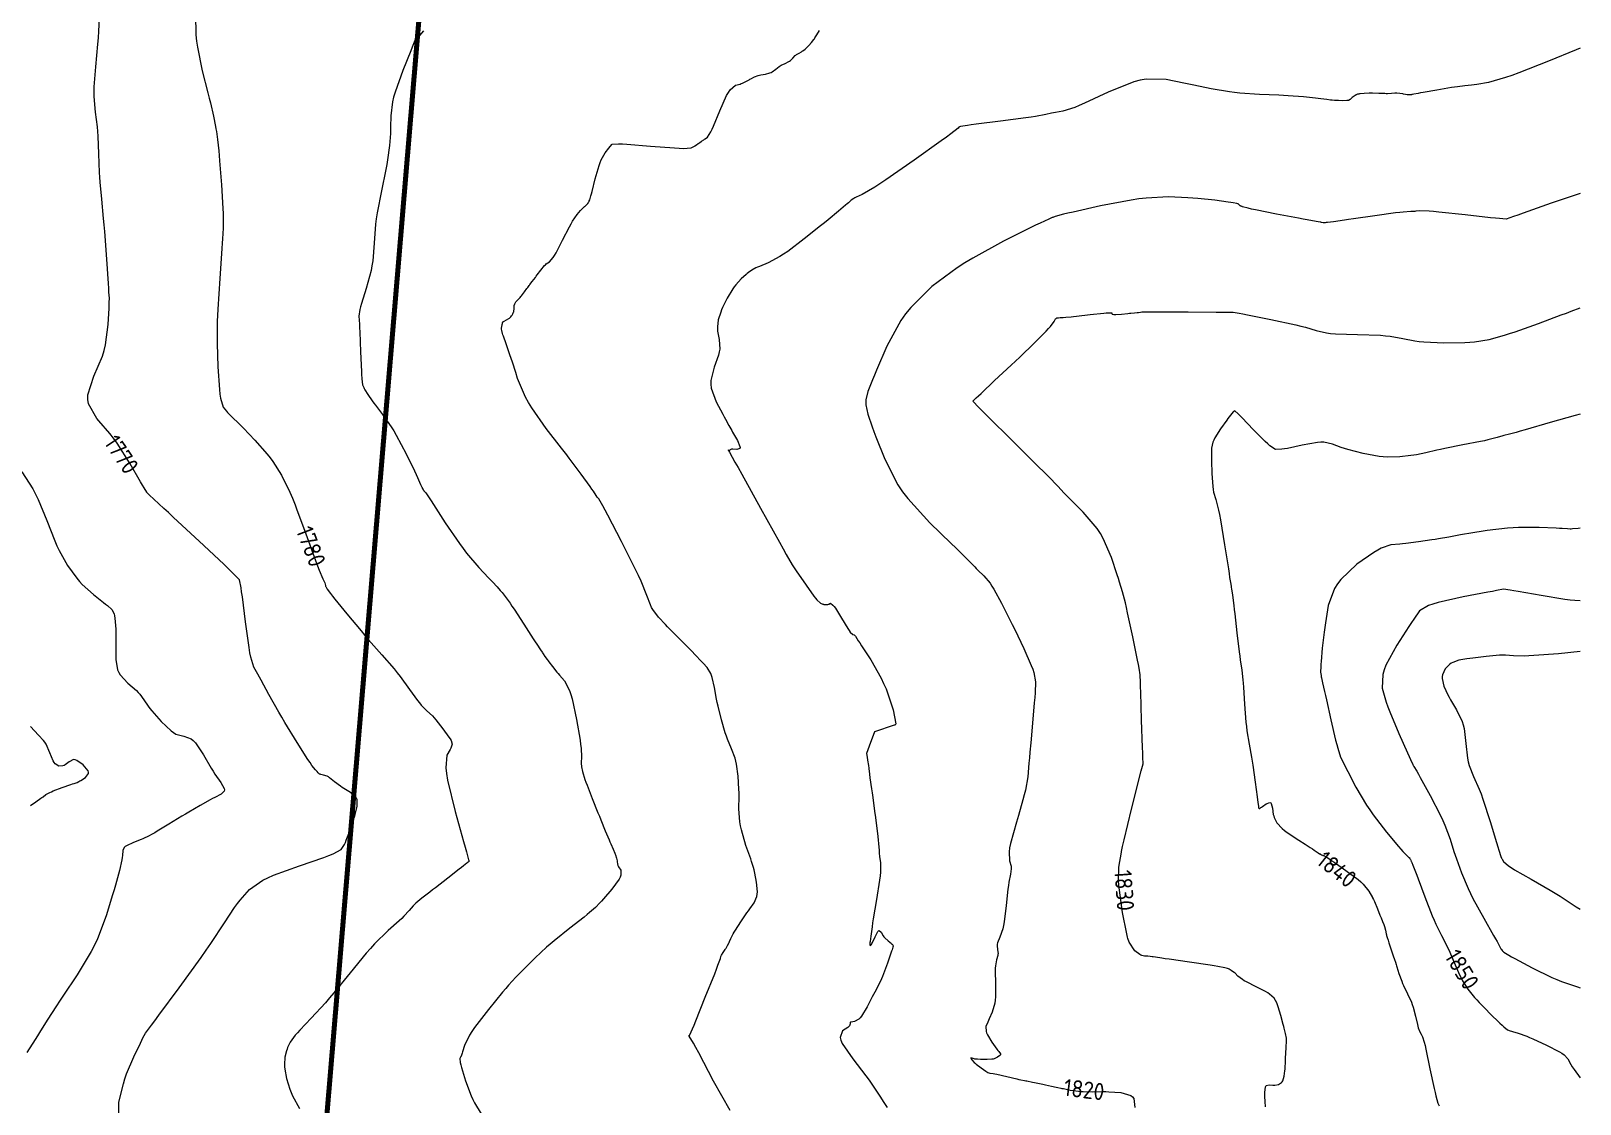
# Model space of a CAD drawing. Header units: millimetres. Extents: x 837477 to 838477, y 1189014 to 1191014.
# Drawn here: x 838134.3 to 838476.5, y 1190084.9 to 1190321.9 of the extents above; entities that cross this region are included whole.
import ezdxf

# ---------------------------------------------------------------- set-up
doc = ezdxf.new("R2010")
doc.units = ezdxf.units.MM
doc.header["$LTSCALE"] = 0.3
doc.layers.add('CORREDORVIA', color=94, linetype='Continuous', lineweight=80)
doc.layers.add('COTAS 10', color=252, linetype='Continuous', lineweight=9)
doc.styles.get("Standard").update_dxf_attribs({"font": 'isocp2.shx', "bigfont": '@extfont2.shx'})

msp = doc.modelspace()

# ---------------------------------------------------------------- linework, layer by layer
at = {"layer": 'CORREDORVIA'}
msp.add_lwpolyline([(838157.033, 1190996.193), (838237.174, 1190821.339), (838237.001, 1190602.875), (838240.031, 1190437.198), (838223.537, 1190366.272), (838184.199, 1189898.277), (837734.304, 1190149.151), (837849.078, 1189569.699), (837751.159, 1189231.384), (837593.191, 1189234.399), (837695.481, 1189679.225), (837660.573, 1189835.358), (837597.737, 1190012.464), (837490.666, 1190492.599), (837964.301, 1190234.408), (838010.155, 1190346.41), (837974.613, 1190516.877), (837969.419, 1190653.334), (837963.574, 1190795.982), (837910.676, 1191000.965)], close=True, dxfattribs=at)
at = {"layer": 'COTAS 10'}
for points in [[(838153.614, 1190080.458), (838153.727, 1190085.29), (838154.711, 1190089.344), (838155.051, 1190090.435), (838155.42, 1190091.512), (838156.996, 1190095.29), (838158.474, 1190098.337), (838158.782, 1190098.954), (838159.045, 1190099.472), (838159.626, 1190100.525), (838160.938, 1190102.309), (838161.661, 1190103.288), (838162.541, 1190104.478), (838167.019, 1190110.525), (838171.897, 1190117.238), (838173.029, 1190118.847), (838174.066, 1190120.347), (838177.019, 1190124.861), (838179.292, 1190128.315), (838179.9, 1190129.147), (838180.498, 1190129.924), (838182.58, 1190132.281), (838185.496, 1190134.301), (838186.621, 1190134.865), (838187.883, 1190135.431), (838193.585, 1190137.497), (838199.019, 1190139.316), (838200.112, 1190139.728), (838201.027, 1190140.1), (838202.844, 1190141.112), (838203.541, 1190142.215), (838203.749, 1190142.645), (838203.964, 1190143.129), (838204.796, 1190145.325), (838205.568, 1190147.69), (838205.746, 1190148.28), (838205.908, 1190148.842), (838206.362, 1190150.636), (838206.346, 1190152.086), (838206.212, 1190152.43), (838206.022, 1190152.75), (838204.868, 1190153.698), (838203.409, 1190154.54), (838203.027, 1190154.793), (838202.654, 1190155.054), (838201.388, 1190156.069), (838200.279, 1190156.944), (838200.005, 1190157.117), (838199.746, 1190157.26), (838198.932, 1190157.525), (838198.313, 1190157.647), (838198.177, 1190157.699), (838198.057, 1190157.759), (838197.754, 1190158.041), (838197.537, 1190158.338), (838197.472, 1190158.408), (838197.405, 1190158.472), (838197.145, 1190158.658), (838196.359, 1190159.677), (838195.961, 1190160.267), (838195.484, 1190160.99), (838193.11, 1190164.712), (838190.397, 1190169.127), (838189.707, 1190170.287), (838189.043, 1190171.42), (838186.868, 1190175.287), (838185.135, 1190178.464), (838184.751, 1190179.162), (838184.408, 1190179.781), (838183.516, 1190181.361), (838182.859, 1190183.543), (838182.664, 1190184.541), (838182.464, 1190185.711), (838181.695, 1190191.361), (838180.997, 1190196.897), (838180.842, 1190197.994), (838180.702, 1190198.904), (838180.334, 1190200.616), (838178.809, 1190202.224), (838177.941, 1190203.068), (838176.878, 1190204.083), (838171.429, 1190209.188), (838165.811, 1190214.403), (838164.643, 1190215.488), (838163.643, 1190216.417), (838161.429, 1190218.477), (838160.518, 1190219.332), (838160.339, 1190219.501), (838160.192, 1190219.642), (838159.926, 1190219.906), (838159.881, 1190219.984), (838159.32, 1190220.927), (838158.959, 1190221.545), (838158.513, 1190222.309), (838156.203, 1190226.276), (838153.339, 1190230.8), (838152.544, 1190231.914), (838151.748, 1190232.968), (838149.31, 1190235.771), (838148.869, 1190236.276), (838147.005, 1190239.485), (838146.85, 1190240.477), (838146.851, 1190241.513), (838148.161, 1190245.631), (838150.072, 1190250.06), (838150.454, 1190251.293), (838150.771, 1190252.529), (838151.383, 1190257.018), (838151.537, 1190260.655), (838151.566, 1190261.354), (838151.588, 1190261.918), (838151.618, 1190262.845), (838151.523, 1190264.198), (838151.467, 1190265.032), (838151.397, 1190266.066), (838151.037, 1190271.457), (838150.596, 1190277.557), (838150.475, 1190279.038), (838150.355, 1190280.428), (838149.928, 1190284.694), (838149.577, 1190288.464), (838149.506, 1190289.541), (838149.446, 1190290.632), (838149.321, 1190294.694), (838149.175, 1190298.642), (838149.102, 1190299.662), (838149.015, 1190300.65), (838148.582, 1190303.955), (838148.265, 1190307.373), (838148.252, 1190308.432), (838148.271, 1190309.541), (838148.608, 1190313.955), (838149.092, 1190318.908), (838149.204, 1190320.357), (838149.307, 1190321.839), (838149.597, 1190327.472)], [(838170.678, 1190325.509), (838170.741, 1190320.969), (838170.875, 1190319.632), (838171.06, 1190318.26), (838172.15, 1190313.018), (838173.39, 1190308.158), (838173.67, 1190307.027), (838173.922, 1190305.99), (838174.604, 1190303.018), (838175.049, 1190300.795), (838175.152, 1190300.229), (838175.247, 1190299.684), (838175.518, 1190297.896), (838175.778, 1190295.36), (838175.866, 1190294.344), (838175.961, 1190293.192), (838176.361, 1190287.896), (838176.695, 1190282.663), (838176.747, 1190281.55), (838176.783, 1190280.584), (838176.771, 1190278.306), (838176.59, 1190275.965), (838176.52, 1190274.959), (838176.442, 1190273.797), (838176.087, 1190268.306), (838175.739, 1190262.717), (838175.665, 1190261.494), (838175.601, 1190260.411), (838175.451, 1190257.67), (838175.422, 1190255.026), (838175.434, 1190254.004), (838175.456, 1190252.857), (838175.609, 1190247.67), (838175.911, 1190242.656), (838176.027, 1190241.618), (838176.157, 1190240.733), (838176.743, 1190238.804), (838177.472, 1190237.882), (838177.691, 1190237.631), (838177.918, 1190237.383), (838178.804, 1190236.504), (838180.136, 1190235.207), (838180.645, 1190234.695), (838181.214, 1190234.117), (838183.776, 1190231.476), (838186.477, 1190228.426), (838187.134, 1190227.589), (838187.751, 1190226.756), (838189.654, 1190223.776), (838191.482, 1190219.992), (838192.053, 1190218.652), (838192.651, 1190217.185), (838192.972, 1190216.336), (838195.046, 1190210.832), (838197.188, 1190204.93), (838197.627, 1190203.747), (838197.999, 1190202.761), (838198.788, 1190200.832), (838199.078, 1190200.256), (838199.136, 1190200.123), (838199.184, 1190200.002), (838199.279, 1190199.66), (838199.357, 1190199.356), (838199.394, 1190199.259), (838199.439, 1190199.156), (838199.66, 1190198.736), (838199.767, 1190198.593), (838200.499, 1190197.602), (838200.934, 1190197.049), (838201.456, 1190196.391), (838204.075, 1190193.151), (838207.207, 1190189.376), (838208.053, 1190188.381), (838208.891, 1190187.408), (838211.84, 1190184.075), (838214.535, 1190180.961), (838215.212, 1190180.126), (838215.859, 1190179.303), (838217.948, 1190176.43), (838219.685, 1190174.01), (838220.111, 1190173.472), (838220.513, 1190172.992), (838221.764, 1190171.736), (838222.972, 1190170.593), (838223.347, 1190170.183), (838223.74, 1190169.733), (838225.303, 1190167.771), (838226.641, 1190165.893), (838226.891, 1190165.496), (838227.09, 1190165.152), (838227.371, 1190164.352), (838227.156, 1190163.699), (838227.041, 1190163.447), (838226.901, 1190163.165), (838226.195, 1190161.887), (838225.949, 1190159.09), (838226.098, 1190157.849), (838226.342, 1190156.406), (838228.011, 1190149.51), (838229.857, 1190142.871), (838230.213, 1190141.589), (838230.502, 1190140.55), (838230.985, 1190138.806), (838231.028, 1190138.667), (838231.04, 1190138.639), (838231.052, 1190138.616), (838231.092, 1190138.569), (838231.1, 1190138.536), (838231.092, 1190138.52), (838231.079, 1190138.503), (838230.994, 1190138.417), (838230.861, 1190138.299), (838230.817, 1190138.262), (838230.771, 1190138.222), (838230.58, 1190138.06), (838229.815, 1190137.451), (838229.407, 1190137.129), (838228.913, 1190136.742), (838226.423, 1190134.789), (838223.686, 1190132.657), (838223.036, 1190132.156), (838222.435, 1190131.693), (838220.654, 1190130.345), (838219.325, 1190129.265), (838219.008, 1190128.971), (838218.712, 1190128.68), (838217.828, 1190127.647), (838216.671, 1190126.342), (838216.203, 1190125.879), (838215.672, 1190125.372), (838213.224, 1190123.174), (838210.188, 1190120.235), (838209.286, 1190119.261), (838208.358, 1190118.218), (838204.784, 1190113.87), (838201.189, 1190109.416), (838200.247, 1190108.305), (838199.328, 1190107.248), (838196.203, 1190103.87), (838193.684, 1190101.209), (838193.148, 1190100.604), (838192.681, 1190100.055), (838191.578, 1190098.545), (838191.003, 1190097.341), (838190.87, 1190096.985), (838190.748, 1190096.62), (838190.403, 1190095.218), (838190.285, 1190093.608), (838190.307, 1190093.111), (838190.352, 1190092.593), (838190.713, 1190090.535), (838191.472, 1190088.172), (838191.768, 1190087.461), (838192.102, 1190086.725), (838193.621, 1190083.862)], [(838220.998, 1190321.883), (838220.163, 1190320.877), (838220, 1190320.585), (838219.942, 1190320.52), (838219.878, 1190320.464), (838219.603, 1190320.32), (838219.354, 1190320.227), (838219.307, 1190320.203), (838219.269, 1190320.179), (838219.212, 1190320.098), (838218.793, 1190318.986), (838218.527, 1190318.311), (838218.196, 1190317.478), (838216.461, 1190313.147), (838214.734, 1190308.349), (838214.408, 1190307.221), (838214.148, 1190306.18), (838213.761, 1190303.147), (838213.745, 1190300.641), (838213.721, 1190299.933), (838213.687, 1190299.218), (838213.492, 1190296.584), (838213.065, 1190293.423), (838212.885, 1190292.376), (838212.679, 1190291.255), (838211.713, 1190286.584), (838210.778, 1190281.672), (838210.592, 1190280.399), (838210.437, 1190279.163), (838210.14, 1190275.011), (838209.81, 1190271.1), (838209.634, 1190270.016), (838209.423, 1190268.932), (838208.354, 1190265.011), (838207.315, 1190261.681), (838207.122, 1190260.969), (838206.969, 1190260.347), (838206.76, 1190258.863), (838206.848, 1190257.113), (838206.883, 1190256.325), (838206.922, 1190255.404), (838207.103, 1190250.983), (838207.299, 1190246.651), (838207.348, 1190245.787), (838207.376, 1190245.345), (838207.394, 1190245.069), (838207.543, 1190243.685), (838207.802, 1190243.096), (838207.917, 1190242.878), (838208.052, 1190242.636), (838208.696, 1190241.565), (838209.669, 1190240.143), (838210.01, 1190239.679), (838210.383, 1190239.186), (838211.991, 1190237.152), (838213.884, 1190234.466), (838214.437, 1190233.562), (838215.003, 1190232.588), (838217.152, 1190228.489), (838219.005, 1190224.683), (838219.385, 1190223.893), (838219.707, 1190223.218), (838220.387, 1190221.733), (838220.642, 1190221.123), (838220.696, 1190220.999), (838220.742, 1190220.895), (838220.848, 1190220.681), (838220.908, 1190220.594), (838220.926, 1190220.57), (838220.943, 1190220.546), (838221.011, 1190220.459), (838221.078, 1190220.371), (838221.112, 1190220.323), (838221.17, 1190220.237), (838221.222, 1190220.161), (838221.236, 1190220.144), (838221.249, 1190220.128), (838221.293, 1190220.084), (838221.352, 1190220.024), (838221.376, 1190219.999), (838221.402, 1190219.97), (838221.521, 1190219.834), (838222.266, 1190218.721), (838222.688, 1190218.076), (838223.202, 1190217.286), (838225.837, 1190213.214), (838228.939, 1190208.652), (838229.749, 1190207.552), (838230.537, 1190206.524), (838233.203, 1190203.399), (838235.367, 1190201.117), (838235.838, 1190200.619), (838236.253, 1190200.179), (838237.29, 1190199.076), (838237.975, 1190198.313), (838238.168, 1190198.088), (838238.362, 1190197.857), (838239.076, 1190196.973), (838240.144, 1190195.472), (838240.561, 1190194.852), (838241.031, 1190194.144), (838243.167, 1190190.848), (838245.237, 1190187.625), (838245.665, 1190186.963), (838246.03, 1190186.401), (838246.825, 1190185.204), (838247.215, 1190184.646), (838247.325, 1190184.487), (838247.436, 1190184.327), (838247.846, 1190183.732), (838248.358, 1190183.017), (838248.533, 1190182.781), (838248.722, 1190182.529), (838249.529, 1190181.479), (838250.479, 1190180.288), (838250.759, 1190179.947), (838251.047, 1190179.601), (838252.149, 1190178.311), (838253.263, 1190176.198), (838253.559, 1190175.333), (838253.849, 1190174.347), (838254.851, 1190169.778), (838255.597, 1190165.243), (838255.725, 1190164.279), (838255.821, 1190163.441), (838255.885, 1190161.468), (838255.828, 1190160.281), (838255.848, 1190159.94), (838255.883, 1190159.593), (838255.934, 1190159.328), (838256.135, 1190158.292), (838256.679, 1190156.564), (838256.898, 1190155.948), (838257.147, 1190155.272), (838258.292, 1190152.333), (838259.547, 1190149.217), (838259.866, 1190148.429), (838260.172, 1190147.673), (838261.173, 1190145.215), (838261.997, 1190143.228), (838262.192, 1190142.77), (838262.372, 1190142.352), (838262.902, 1190141.173), (838263.281, 1190140.31), (838263.366, 1190140.09), (838263.443, 1190139.879), (838263.648, 1190139.188), (838263.769, 1190138.613), (838263.793, 1190138.475), (838263.812, 1190138.347), (838263.848, 1190137.959), (838263.968, 1190137.543), (838264.041, 1190137.396), (838264.13, 1190137.235), (838264.595, 1190136.54), (838264.641, 1190135.417), (838264.466, 1190134.986), (838264.21, 1190134.503), (838262.61, 1190132.325), (838260.761, 1190130.172), (838260.348, 1190129.705), (838259.979, 1190129.293), (838259.005, 1190128.269), (838257.711, 1190127.169), (838257.14, 1190126.709), (838256.476, 1190126.181), (838253.312, 1190123.713), (838249.85, 1190120.938), (838248.999, 1190120.216), (838248.195, 1190119.515), (838245.679, 1190117.153), (838243.682, 1190115.144), (838243.205, 1190114.666), (838242.761, 1190114.222), (838241.428, 1190112.902), (838239.815, 1190111.136), (838239.193, 1190110.412), (838238.496, 1190109.585), (838235.344, 1190105.749), (838232.312, 1190101.789), (838231.69, 1190100.885), (838231.162, 1190100.064), (838230.039, 1190097.79), (838229.619, 1190096.379), (838229.534, 1190096.101), (838229.462, 1190095.872), (838229.315, 1190095.454), (838229.236, 1190095.319), (838229.207, 1190095.269), (838229.176, 1190095.214), (838229.036, 1190094.97), (838229.138, 1190094.04), (838229.257, 1190093.553), (838229.417, 1190092.966), (838230.326, 1190090.014), (838231.561, 1190086.701), (838231.926, 1190085.887), (838232.301, 1190085.117), (838233.741, 1190082.707)], [(838288.775, 1190083.431), (838285.084, 1190089.91), (838281.84, 1190096.155), (838281.202, 1190097.348), (838280.678, 1190098.308), (838279.725, 1190099.841), (838279.574, 1190099.864), (838279.555, 1190099.873), (838279.546, 1190099.884), (838279.595, 1190099.93), (838279.707, 1190099.996), (838279.737, 1190100.018), (838279.766, 1190100.042), (838279.87, 1190100.142), (838280.453, 1190101.482), (838280.785, 1190102.288), (838281.191, 1190103.283), (838283.271, 1190108.445), (838285.34, 1190113.654), (838285.738, 1190114.678), (838286.062, 1190115.52), (838286.599, 1190117.051), (838286.723, 1190117.463), (838286.785, 1190117.6), (838286.859, 1190117.746), (838287.229, 1190118.36), (838287.648, 1190119.002), (838287.753, 1190119.168), (838287.853, 1190119.328), (838288.178, 1190119.862), (838288.471, 1190120.41), (838288.552, 1190120.579), (838288.633, 1190120.756), (838288.924, 1190121.456), (838289.439, 1190122.478), (838289.662, 1190122.858), (838289.919, 1190123.279), (838291.137, 1190125.149), (838292.465, 1190127.095), (838292.792, 1190127.564), (838293.101, 1190128.003), (838294.07, 1190129.338), (838294.665, 1190130.728), (838294.738, 1190131.201), (838294.772, 1190131.713), (838294.561, 1190133.883), (838294.179, 1190135.857), (838294.104, 1190136.245), (838294.042, 1190136.564), (838293.93, 1190137.147), (838293.658, 1190137.966), (838293.496, 1190138.435), (838293.295, 1190139.008), (838292.256, 1190141.954), (838291.236, 1190145.411), (838291.048, 1190146.307), (838290.901, 1190147.176), (838290.71, 1190150.094), (838290.73, 1190152.863), (838290.715, 1190153.639), (838290.692, 1190154.418), (838290.537, 1190157.266), (838290.185, 1190159.946), (838290.039, 1190160.62), (838289.871, 1190161.265), (838289.086, 1190163.346), (838288.179, 1190165.477), (838287.933, 1190166.153), (838287.69, 1190166.867), (838286.832, 1190169.755), (838286.083, 1190172.753), (838285.908, 1190173.536), (838285.748, 1190174.297), (838285.287, 1190176.877), (838284.816, 1190179.039), (838284.65, 1190179.537), (838284.467, 1190179.991), (838283.678, 1190181.269), (838282.765, 1190182.276), (838282.506, 1190182.559), (838282.243, 1190182.844), (838281.269, 1190183.89), (838280.066, 1190185.138), (838279.659, 1190185.551), (838279.219, 1190185.993), (838277.366, 1190187.833), (838275.434, 1190189.767), (838274.946, 1190190.268), (838274.477, 1190190.754), (838272.954, 1190192.387), (838271.706, 1190194.056), (838271.412, 1190194.565), (838271.14, 1190195.094), (838270.342, 1190197.174), (838269.088, 1190200.355), (838268.528, 1190201.579), (838267.876, 1190202.95), (838264.754, 1190209.14), (838261.717, 1190214.931), (838261.118, 1190216.051), (838260.625, 1190216.962), (838259.719, 1190218.503), (838259.504, 1190218.723), (838259.445, 1190218.8), (838259.388, 1190218.885), (838259.186, 1190219.248), (838258.554, 1190220.221), (838258.226, 1190220.69), (838257.832, 1190221.245), (838255.853, 1190223.972), (838253.197, 1190227.525), (838252.424, 1190228.537), (838252.375, 1190228.601), (838251.516, 1190229.718), (838248.103, 1190234.087), (838244.914, 1190238.592), (838244.196, 1190239.795), (838243.55, 1190240.978), (838241.815, 1190245.093), (838241.392, 1190246.409), (838240.656, 1190248.694), (838240.373, 1190249.555), (838240.106, 1190250.356), (838239.282, 1190252.758), (838238.694, 1190254.436), (838238.577, 1190254.782), (838238.481, 1190255.077), (838238.296, 1190255.711), (838238.269, 1190256.032), (838238.271, 1190256.129), (838238.277, 1190256.229), (838238.333, 1190256.618), (838238.407, 1190256.991), (838238.425, 1190257.081), (838238.44, 1190257.164), (838238.485, 1190257.417), (838238.639, 1190257.65), (838238.724, 1190257.722), (838238.827, 1190257.796), (838239.35, 1190258.09), (838239.891, 1190258.379), (838240.006, 1190258.451), (838240.105, 1190258.518), (838240.335, 1190258.732), (838240.481, 1190258.944), (838240.526, 1190259.011), (838240.574, 1190259.082), (838240.767, 1190259.368), (838240.932, 1190259.729), (838240.962, 1190259.847), (838240.986, 1190259.974), (838241.017, 1190260.498), (838241.031, 1190261.019), (838241.045, 1190261.143), (838241.062, 1190261.26), (838241.159, 1190261.61), (838241.344, 1190261.927), (838241.417, 1190262.023), (838241.5, 1190262.123), (838241.875, 1190262.513), (838242.362, 1190263.026), (838242.514, 1190263.203), (838242.674, 1190263.396), (838243.315, 1190264.22), (838243.874, 1190264.968), (838243.982, 1190265.113), (838244.07, 1190265.231), (838244.218, 1190265.433), (838244.356, 1190265.619), (838244.438, 1190265.726), (838244.538, 1190265.858), (838245.054, 1190266.537), (838245.731, 1190267.433), (838245.931, 1190267.702), (838246.137, 1190267.979), (838246.931, 1190269.055), (838247.726, 1190270.026), (838247.934, 1190270.237), (838248.136, 1190270.422), (838248.82, 1190270.885), (838249.663, 1190271.794), (838249.965, 1190272.262), (838250.297, 1190272.824), (838251.744, 1190275.633), (838253.239, 1190278.59), (838253.6, 1190279.245), (838253.939, 1190279.829), (838254.975, 1190281.347), (838255.734, 1190282.229), (838255.899, 1190282.413), (838256.043, 1190282.569), (838256.4, 1190282.914), (838256.603, 1190283.072), (838256.65, 1190283.111), (838256.694, 1190283.148), (838256.819, 1190283.261), (838256.931, 1190283.373), (838256.967, 1190283.408), (838257.004, 1190283.445), (838257.155, 1190283.595), (838257.306, 1190283.76), (838257.343, 1190283.806), (838257.378, 1190283.854), (838257.489, 1190284.028), (838257.589, 1190284.219), (838257.617, 1190284.276), (838257.645, 1190284.335), (838257.749, 1190284.564), (838257.997, 1190285.419), (838258.115, 1190285.872), (838258.255, 1190286.42), (838258.942, 1190289.181), (838259.787, 1190292.119), (838260.027, 1190292.779), (838260.269, 1190293.372), (838261.165, 1190294.959), (838261.949, 1190295.946), (838262.273, 1190296.351), (838262.66, 1190296.827), (838264.122, 1190296.958), (838264.953, 1190296.931), (838265.967, 1190296.876), (838271.17, 1190296.448), (838276.444, 1190296.018), (838277.504, 1190295.963), (838278.391, 1190295.934), (838280.15, 1190296.059), (838280.718, 1190296.349), (838280.853, 1190296.424), (838280.98, 1190296.497), (838281.361, 1190296.745), (838281.722, 1190297), (838281.836, 1190297.079), (838281.956, 1190297.161), (838282.442, 1190297.486), (838282.965, 1190297.842), (838283.108, 1190297.944), (838283.251, 1190298.047), (838283.761, 1190298.432), (838284.484, 1190299.561), (838284.761, 1190300.134), (838285.072, 1190300.819), (838286.47, 1190304.234), (838287.985, 1190307.62), (838288.37, 1190308.287), (838288.739, 1190308.838), (838289.943, 1190309.852), (838290.965, 1190310.132), (838291.219, 1190310.22), (838291.46, 1190310.312), (838292.226, 1190310.683), (838292.933, 1190311.081), (838293.137, 1190311.191), (838293.344, 1190311.3), (838294.122, 1190311.693), (838294.98, 1190312.032), (838295.238, 1190312.107), (838295.504, 1190312.174), (838296.537, 1190312.351), (838297.556, 1190312.586), (838297.813, 1190312.691), (838298.059, 1190312.813), (838298.859, 1190313.395), (838299.617, 1190314.018), (838299.837, 1190314.166), (838300.061, 1190314.302), (838300.905, 1190314.704), (838301.702, 1190315.085), (838301.895, 1190315.209), (838302.078, 1190315.341), (838302.639, 1190315.881), (838303.141, 1190316.409), (838303.287, 1190316.532), (838303.435, 1190316.645), (838303.991, 1190316.972), (838304.548, 1190317.269), (838304.696, 1190317.364), (838304.841, 1190317.464), (838305.344, 1190317.871), (838305.847, 1190318.357), (838305.993, 1190318.507), (838306.141, 1190318.664), (838306.699, 1190319.287), (838307.235, 1190319.955), (838307.37, 1190320.14), (838307.498, 1190320.325), (838307.912, 1190320.996), (838308.507, 1190321.931)], [(838476.514, 1190318.05), (838475.664, 1190317.7), (838469.57, 1190315.184), (838462.971, 1190312.579), (838461.46, 1190312.033), (838460.086, 1190311.562), (838456.269, 1190310.494), (838453.694, 1190310.024), (838453.103, 1190309.93), (838452.566, 1190309.852), (838451.067, 1190309.704), (838449.422, 1190309.54), (838448.792, 1190309.453), (838448.086, 1190309.348), (838444.908, 1190308.816), (838441.895, 1190308.277), (838441.293, 1190308.167), (838440.791, 1190308.074), (838439.82, 1190307.881), (838439.49, 1190307.809), (838439.393, 1190307.792), (838439.293, 1190307.778), (838438.911, 1190307.738), (838438.521, 1190307.732), (838438.416, 1190307.739), (838438.313, 1190307.75), (838437.949, 1190307.82), (838437.539, 1190307.914), (838437.405, 1190307.94), (838437.264, 1190307.967), (838436.68, 1190308.063), (838436.017, 1190308.122), (838435.825, 1190308.125), (838435.63, 1190308.122), (838434.892, 1190308.062), (838433.991, 1190308.006), (838433.691, 1190308.005), (838433.37, 1190308.01), (838432.032, 1190308.082), (838430.641, 1190308.149), (838430.287, 1190308.152), (838429.946, 1190308.148), (838428.828, 1190308.075), (838427.98, 1190307.974), (838427.81, 1190307.952), (838427.668, 1190307.933), (838427.391, 1190307.885), (838427.219, 1190307.804), (838427.143, 1190307.764), (838427.056, 1190307.716), (838426.64, 1190307.478), (838426.204, 1190307.191), (838426.103, 1190307.112), (838426.011, 1190307.033), (838425.751, 1190306.748), (838425.374, 1190306.529), (838425.207, 1190306.492), (838425.014, 1190306.465), (838424.093, 1190306.451), (838423.142, 1190306.493), (838422.929, 1190306.501), (838422.739, 1190306.508), (838422.238, 1190306.517), (838421.768, 1190306.546), (838421.597, 1190306.564), (838421.409, 1190306.587), (838420.585, 1190306.709), (838419.222, 1190306.891), (838418.694, 1190306.952), (838418.102, 1190307.017), (838415.42, 1190307.292), (838412.043, 1190307.564), (838411.013, 1190307.627), (838409.941, 1190307.686), (838405.726, 1190307.856), (838401.362, 1190308.125), (838400.196, 1190308.247), (838399.048, 1190308.389), (838395.057, 1190309.073), (838391.169, 1190309.888), (838390.086, 1190310.113), (838389, 1190310.338), (838385.057, 1190311.15), (838380.686, 1190311.215), (838379.33, 1190310.97), (838377.912, 1190310.61), (838372.264, 1190308.357), (838367.044, 1190305.885), (838365.896, 1190305.388), (838364.876, 1190304.971), (838362.264, 1190304.14), (838360.606, 1190303.84), (838360.188, 1190303.758), (838359.788, 1190303.677), (838358.488, 1190303.388), (838356.235, 1190302.993), (838355.233, 1190302.844), (838354.066, 1190302.679), (838348.488, 1190301.942), (838343.092, 1190301.251), (838342.04, 1190301.114), (838341.181, 1190301.001), (838339.673, 1190300.789), (838339.429, 1190300.689), (838339.366, 1190300.646), (838339.305, 1190300.596), (838339.101, 1190300.359), (838337.501, 1190299.111), (838336.56, 1190298.424), (838335.403, 1190297.589), (838329.428, 1190293.339), (838323.176, 1190289.006), (838321.844, 1190288.118), (838320.687, 1190287.366), (838317.95, 1190285.778), (838316.597, 1190285.151), (838316.312, 1190285.005), (838316.065, 1190284.871), (838315.498, 1190284.487), (838314.876, 1190283.928), (838314.595, 1190283.683), (838314.266, 1190283.399), (838312.689, 1190282.049), (838310.384, 1190280.133), (838309.598, 1190279.493), (838308.747, 1190278.805), (838305.141, 1190275.923), (838301.467, 1190273.177), (838300.575, 1190272.575), (838299.736, 1190272.041), (838297.158, 1190270.685), (838295.247, 1190269.876), (838294.829, 1190269.688), (838294.46, 1190269.515), (838293.525, 1190269.018), (838292.79, 1190268.486), (838292.546, 1190268.291), (838292.284, 1190268.076), (838291.191, 1190267.126), (838289.987, 1190265.813), (838289.654, 1190265.369), (838289.322, 1190264.89), (838288.127, 1190262.87), (838287.097, 1190260.769), (838286.869, 1190260.239), (838286.666, 1190259.731), (838286.139, 1190258.085), (838285.942, 1190256.504), (838285.947, 1190256.037), (838285.979, 1190255.557), (838286.308, 1190253.722), (838286.448, 1190251.615), (838286.361, 1190250.964), (838286.218, 1190250.285), (838285.248, 1190247.589), (838284.505, 1190244.661), (838284.507, 1190243.835), (838284.599, 1190243.003), (838285.678, 1190239.944), (838287.123, 1190237.259), (838287.445, 1190236.662), (838287.734, 1190236.129), (838288.496, 1190234.734), (838289.114, 1190233.624), (838289.313, 1190233.271), (838289.523, 1190232.898), (838290.38, 1190231.383), (838290.927, 1190230.088), (838290.941, 1190229.853), (838290.896, 1190229.672), (838290.239, 1190229.463), (838289.381, 1190229.535), (838289.208, 1190229.53), (838289.065, 1190229.515), (838288.782, 1190229.37), (838288.669, 1190229.228), (838288.632, 1190229.215), (838288.592, 1190229.212), (838288.428, 1190229.297), (838288.344, 1190229.324), (838288.354, 1190229.286), (838288.378, 1190229.228), (838288.589, 1190228.853), (838289.829, 1190226.651), (838290.503, 1190225.441), (838291.32, 1190223.97), (838295.467, 1190216.491), (838299.632, 1190208.986), (838300.462, 1190207.5), (838301.151, 1190206.27), (838302.471, 1190203.965), (838303.186, 1190202.888), (838303.494, 1190202.432), (838303.85, 1190201.907), (838305.53, 1190199.444), (838307.231, 1190197.062), (838307.599, 1190196.59), (838307.923, 1190196.197), (838308.721, 1190195.455), (838309.217, 1190195.283), (838309.35, 1190195.25), (838309.482, 1190195.224), (838309.941, 1190195.184), (838310.361, 1190195.227), (838310.468, 1190195.253), (838310.57, 1190195.286), (838310.902, 1190195.457), (838311.467, 1190195.08), (838311.716, 1190194.767), (838312.005, 1190194.365), (838313.381, 1190192.158), (838314.762, 1190189.903), (838315.053, 1190189.47), (838315.305, 1190189.12), (838315.885, 1190188.546), (838316.17, 1190188.468), (838316.235, 1190188.43), (838316.294, 1190188.386), (838316.459, 1190188.168), (838317.051, 1190187.208), (838317.381, 1190186.695), (838317.781, 1190186.076), (838319.825, 1190182.95), (838322.116, 1190178.934), (838322.672, 1190177.754), (838323.195, 1190176.544), (838324.802, 1190171.928), (838325.375, 1190168.814), (838325.247, 1190168.55), (838324.993, 1190168.546), (838320.624, 1190167.097), (838319.451, 1190163.898), (838318.87, 1190162.315), (838319.015, 1190161.513), (838319.132, 1190160.853), (838319.313, 1190159.653), (838319.362, 1190159.072), (838319.394, 1190158.802), (838319.435, 1190158.485), (838319.653, 1190156.945), (838320, 1190154.474), (838320.122, 1190153.57), (838320.256, 1190152.57), (838320.649, 1190149.581), (838320.835, 1190148.168), (838321.361, 1190143.994), (838321.46, 1190143.14), (838321.541, 1190142.416), (838321.665, 1190140.887), (838321.706, 1190140.064), (838321.732, 1190139.785), (838321.766, 1190139.484), (838321.943, 1190138.211), (838321.95, 1190136.099), (838321.877, 1190135.269), (838321.77, 1190134.332), (838321.113, 1190130.061), (838320.382, 1190125.795), (838320.23, 1190124.861), (838320.099, 1190124.034), (838319.806, 1190121.94), (838319.68, 1190120.807), (838319.655, 1190120.585), (838319.633, 1190120.403), (838319.588, 1190120.08), (838319.599, 1190120.01), (838319.613, 1190119.988), (838319.631, 1190119.965), (838319.737, 1190119.872), (838319.982, 1190120.113), (838320.088, 1190120.3), (838320.21, 1190120.539), (838320.792, 1190121.838), (838321.415, 1190122.989), (838321.564, 1190123.134), (838321.702, 1190123.205), (838322.117, 1190122.834), (838322.568, 1190122.013), (838322.729, 1190121.799), (838322.907, 1190121.592), (838323.682, 1190120.895), (838324.383, 1190120.329), (838324.514, 1190120.205), (838324.618, 1190120.094), (838324.767, 1190119.811), (838324.74, 1190119.649), (838324.734, 1190119.614), (838324.728, 1190119.585), (838324.708, 1190119.516), (838324.517, 1190118.956), (838324.402, 1190118.617), (838324.26, 1190118.197), (838323.524, 1190116.015), (838322.657, 1190113.604), (838322.433, 1190113.04), (838322.216, 1190112.52), (838321.488, 1190111.018), (838320.691, 1190109.561), (838320.431, 1190109.07), (838320.153, 1190108.541), (838319.007, 1190106.315), (838317.811, 1190104.316), (838317.503, 1190103.931), (838317.205, 1190103.618), (838316.208, 1190103.097), (838315.496, 1190102.99), (838315.376, 1190102.939), (838315.29, 1190102.877), (838315.258, 1190102.578), (838315.12, 1190102.125), (838314.966, 1190101.967), (838314.762, 1190101.795), (838313.608, 1190101.058), (838313.052, 1190099.599), (838313.225, 1190098.973), (838313.54, 1190098.249), (838315.859, 1190094.832), (838318.766, 1190091.074), (838319.453, 1190090.136), (838320.088, 1190089.242), (838321.953, 1190086.385), (838322.571, 1190085.453), (838323.477, 1190084.081)], [(838476.514, 1190285.943), (838470.172, 1190283.819), (838463.955, 1190281.622), (838462.758, 1190281.199), (838461.787, 1190280.857), (838460.172, 1190280.29), (838458.702, 1190280.411), (838457.823, 1190280.501), (838456.739, 1190280.616), (838451.12, 1190281.239), (838445.355, 1190281.849), (838444.18, 1190281.956), (838443.187, 1190282.036), (838441.12, 1190282.105), (838440.277, 1190282.026), (838440.055, 1190282.013), (838439.839, 1190282.005), (838439.102, 1190282.008), (838437.458, 1190281.876), (838436.671, 1190281.782), (838435.74, 1190281.662), (838431.177, 1190281.024), (838426.434, 1190280.338), (838425.389, 1190280.188), (838424.46, 1190280.057), (838422.075, 1190279.73), (838420.735, 1190279.568), (838420.465, 1190279.541), (838420.238, 1190279.521), (838419.783, 1190279.513), (838419.438, 1190279.579), (838419.281, 1190279.606), (838419.097, 1190279.638), (838418.211, 1190279.783), (838416.226, 1190280.139), (838415.35, 1190280.304), (838414.332, 1190280.497), (838409.475, 1190281.432), (838404.809, 1190282.353), (838403.911, 1190282.538), (838403.184, 1190282.691), (838401.985, 1190282.992), (838401.888, 1190283.076), (838401.856, 1190283.094), (838401.822, 1190283.108), (838401.683, 1190283.139), (838401.523, 1190283.192), (838401.476, 1190283.22), (838401.428, 1190283.255), (838401.245, 1190283.427), (838401.051, 1190283.61), (838400.995, 1190283.651), (838400.939, 1190283.687), (838400.731, 1190283.783), (838399.854, 1190283.931), (838399.375, 1190284.001), (838398.795, 1190284.082), (838395.85, 1190284.479), (838392.085, 1190284.88), (838390.988, 1190284.964), (838389.867, 1190285.036), (838385.62, 1190285.198), (838380.634, 1190284.947), (838379.047, 1190284.758), (838377.37, 1190284.518), (838370.568, 1190283.221), (838364.54, 1190281.871), (838363.352, 1190281.597), (838362.372, 1190281.367), (838360.568, 1190280.898), (838360.081, 1190280.697), (838359.931, 1190280.637), (838359.775, 1190280.574), (838359.158, 1190280.33), (838357.223, 1190279.419), (838356.236, 1190278.936), (838355.054, 1190278.353), (838349.158, 1190275.415), (838342.369, 1190271.697), (838340.626, 1190270.622), (838338.94, 1190269.528), (838333.344, 1190265.415), (838328.64, 1190260.811), (838327.517, 1190259.408), (838326.471, 1190257.95), (838323.344, 1190252.218), (838321.108, 1190246.976), (838320.625, 1190245.827), (838320.2, 1190244.808), (838319.154, 1190242.218), (838318.751, 1190240.401), (838318.731, 1190239.869), (838318.751, 1190239.326), (838319.154, 1190237.26), (838320.133, 1190234.421), (838320.516, 1190233.389), (838320.947, 1190232.252), (838322.909, 1190227.26), (838325.829, 1190221.644), (838326.864, 1190220.114), (838327.998, 1190218.595), (838332.909, 1190213.198), (838337.614, 1190208.662), (838338.617, 1190207.687), (838339.49, 1190206.832), (838341.56, 1190204.758), (838342.797, 1190203.487), (838343.145, 1190203.139), (838343.496, 1190202.794), (838344.782, 1190201.56), (838346.177, 1190199.887), (838346.596, 1190199.264), (838347.03, 1190198.572), (838348.717, 1190195.495), (838350.553, 1190191.815), (838351.081, 1190190.743), (838351.618, 1190189.647), (838353.627, 1190185.495), (838355.284, 1190181.745), (838355.599, 1190180.902), (838355.852, 1190180.143), (838356.243, 1190178.111), (838356.117, 1190175.678), (838356.043, 1190174.667), (838355.952, 1190173.509), (838355.485, 1190168.111), (838355.172, 1190164.669), (838354.981, 1190162.56), (838354.867, 1190161.307), (838354.765, 1190160.176), (838354.49, 1190157.116), (838353.987, 1190154.209), (838353.741, 1190153.175), (838353.449, 1190152.041), (838352.437, 1190148.584), (838352.008, 1190147.116), (838350.71, 1190142.414), (838350.507, 1190141.421), (838350.372, 1190140.56), (838350.452, 1190138.566), (838350.807, 1190137.432), (838350.845, 1190137.114), (838350.858, 1190136.794), (838350.689, 1190135.625), (838350.339, 1190133.854), (838350.237, 1190133.155), (838350.133, 1190132.365), (838349.739, 1190128.758), (838349.276, 1190125.122), (838349.128, 1190124.314), (838348.971, 1190123.591), (838348.334, 1190121.699), (838347.83, 1190120.47), (838347.757, 1190120.165), (838347.714, 1190119.876), (838347.798, 1190118.961), (838347.94, 1190118.128), (838347.933, 1190117.891), (838347.905, 1190117.651), (838347.638, 1190116.76), (838347.352, 1190115.396), (838347.313, 1190114.858), (838347.292, 1190114.25), (838347.361, 1190111.473), (838347.359, 1190108.544), (838347.294, 1190107.84), (838347.2, 1190107.182), (838346.625, 1190105.191), (838345.957, 1190103.67), (838345.804, 1190103.308), (838345.664, 1190102.971), (838345.276, 1190101.968), (838345.297, 1190100.933), (838345.416, 1190100.576), (838345.584, 1190100.188), (838346.598, 1190098.533), (838347.702, 1190097.01), (838347.926, 1190096.705), (838348.115, 1190096.451), (838348.504, 1190095.956), (838348.501, 1190095.74), (838348.443, 1190095.662), (838348.36, 1190095.576), (838347.856, 1190095.198), (838347.094, 1190094.86), (838346.848, 1190094.799), (838346.588, 1190094.753), (838345.523, 1190094.704), (838344.493, 1190094.738), (838344.254, 1190094.744), (838344.035, 1190094.748), (838343.414, 1190094.753), (838342.935, 1190094.793), (838342.807, 1190094.82), (838342.68, 1190094.854), (838342.237, 1190095.034), (838341.961, 1190095.114), (838341.938, 1190095.086), (838341.94, 1190095.035), (838342.142, 1190094.667), (838342.674, 1190094.076), (838342.883, 1190093.885), (838343.119, 1190093.681), (838344.197, 1190092.844), (838345.253, 1190092.115), (838345.476, 1190091.979), (838345.669, 1190091.872), (838346.116, 1190091.721), (838346.845, 1190091.625), (838347.216, 1190091.551), (838347.66, 1190091.457), (838349.875, 1190090.949), (838352.11, 1190090.425), (838352.566, 1190090.321), (838352.953, 1190090.235), (838353.762, 1190090.073), (838354.101, 1190090.026), (838354.191, 1190090.013), (838354.279, 1190089.999), (838354.584, 1190089.949), (838355.26, 1190089.809), (838355.583, 1190089.738), (838355.965, 1190089.653), (838357.835, 1190089.234), (838358.406, 1190089.107), (838359.717, 1190088.813), (838360.106, 1190088.728), (838360.44, 1190088.657), (838361.169, 1190088.512), (838361.8, 1190088.395), (838362.071, 1190088.341), (838362.384, 1190088.278), (838363.862, 1190087.971), (838365.687, 1190087.692), (838366.218, 1190087.645), (838366.76, 1190087.613), (838368.812, 1190087.607), (838371.068, 1190087.631), (838371.739, 1190087.617), (838372.43, 1190087.595), (838375.094, 1190087.441), (838377.265, 1190086.797), (838377.643, 1190086.466), (838377.927, 1190086.068), (838378.153, 1190084.079)], [(838407.046, 1190084.253), (838406.95, 1190085.447), (838406.929, 1190085.796), (838406.91, 1190086.153), (838406.862, 1190087.507), (838406.996, 1190088.606), (838407.092, 1190088.802), (838407.213, 1190088.95), (838407.865, 1190089.095), (838408.677, 1190089.011), (838408.9, 1190089.015), (838409.122, 1190089.032), (838409.917, 1190089.19), (838410.587, 1190089.618), (838410.73, 1190089.803), (838410.855, 1190090.018), (838411.155, 1190091.038), (838411.307, 1190092.245), (838411.339, 1190092.578), (838411.366, 1190092.911), (838411.428, 1190094.108), (838411.477, 1190095.348), (838411.496, 1190095.707), (838411.518, 1190096.074), (838411.619, 1190097.459), (838411.669, 1190098.787), (838411.659, 1190099.118), (838411.639, 1190099.434), (838411.481, 1190100.443), (838411.186, 1190101.606), (838411.08, 1190102.018), (838410.963, 1190102.469), (838410.45, 1190104.426), (838409.86, 1190106.363), (838409.694, 1190106.802), (838409.527, 1190107.198), (838408.912, 1190108.279), (838407.925, 1190109.152), (838407.522, 1190109.419), (838407.064, 1190109.696), (838404.942, 1190110.785), (838402.813, 1190111.852), (838402.35, 1190112.115), (838401.942, 1190112.364), (838400.924, 1190113.148), (838400.3, 1190113.762), (838400.14, 1190113.903), (838399.986, 1190114.033), (838399.478, 1190114.4), (838398.972, 1190114.663), (838398.82, 1190114.727), (838398.663, 1190114.788), (838398.053, 1190114.974), (838396.466, 1190115.259), (838395.692, 1190115.381), (838394.774, 1190115.523), (838390.254, 1190116.189), (838385.771, 1190116.84), (838384.876, 1190116.972), (838384.132, 1190117.082), (838382.696, 1190117.304), (838382.24, 1190117.382), (838382.112, 1190117.401), (838381.985, 1190117.42), (838381.522, 1190117.481), (838381.056, 1190117.518), (838380.927, 1190117.522), (838380.798, 1190117.522), (838380.332, 1190117.5), (838379.71, 1190117.663), (838379.483, 1190117.78), (838379.232, 1190117.928), (838378.129, 1190118.724), (838376.947, 1190120.625), (838376.647, 1190121.47), (838376.579, 1190121.705), (838376.359, 1190122.453), (838375.416, 1190127.155), (838374.765, 1190132.097), (838374.662, 1190133.232), (838374.591, 1190134.266), (838374.611, 1190137.155), (838375.189, 1190140.478), (838375.228, 1190140.657), (838375.469, 1190141.785), (838375.802, 1190143.259), (838377.44, 1190149.983), (838379.581, 1190158.442), (838379.971, 1190159.983), (838379.927, 1190161.478), (838379.898, 1190162.416), (838379.861, 1190163.58), (838379.667, 1190169.679), (838379.475, 1190175.824), (838379.44, 1190177.018), (838379.412, 1190177.993), (838379.377, 1190179.679), (838379.132, 1190181.112), (838378.972, 1190181.926), (838378.773, 1190182.921), (838377.723, 1190188.025), (838376.577, 1190193.382), (838376.317, 1190194.538), (838376.083, 1190195.551), (838375.446, 1190198.025), (838374.787, 1190200.128), (838374.539, 1190200.907), (838374.262, 1190201.771), (838373.025, 1190205.604), (838371.195, 1190209.807), (838370.545, 1190210.905), (838369.832, 1190211.975), (838366.74, 1190215.604), (838363.753, 1190218.573), (838363.106, 1190219.228), (838362.538, 1190219.81), (838361.137, 1190221.309), (838359.066, 1190223.466), (838358.075, 1190224.463), (838356.903, 1190225.634), (838351.164, 1190231.309), (838345.606, 1190236.798), (838344.549, 1190237.852), (838343.7, 1190238.703), (838342.373, 1190240.097), (838343.134, 1190240.839), (838343.601, 1190241.279), (838344.179, 1190241.822), (838347.193, 1190244.631), (838350.818, 1190248.028), (838351.781, 1190248.941), (838352.727, 1190249.843), (838355.994, 1190253.002), (838358.58, 1190255.594), (838359.096, 1190256.138), (838359.524, 1190256.607), (838360.349, 1190257.677), (838360.592, 1190258.152), (838360.654, 1190258.247), (838360.713, 1190258.325), (838360.91, 1190258.474), (838361.136, 1190258.511), (838361.213, 1190258.52), (838361.297, 1190258.527), (838361.656, 1190258.545), (838362.091, 1190258.564), (838362.223, 1190258.572), (838362.36, 1190258.581), (838362.898, 1190258.623), (838364.078, 1190258.745), (838364.619, 1190258.805), (838365.255, 1190258.875), (838368.326, 1190259.224), (838371.289, 1190259.543), (838371.856, 1190259.595), (838372.314, 1190259.631), (838373.051, 1190259.633), (838373.078, 1190259.526), (838373.088, 1190259.495), (838373.1, 1190259.462), (838373.149, 1190259.337), (838373.505, 1190259.258), (838373.709, 1190259.255), (838373.959, 1190259.261), (838375.245, 1190259.347), (838376.648, 1190259.473), (838376.971, 1190259.503), (838377.267, 1190259.531), (838378.1, 1190259.614), (838378.696, 1190259.681), (838378.842, 1190259.699), (838378.98, 1190259.717), (838379.411, 1190259.778), (838379.718, 1190259.824), (838379.778, 1190259.833), (838379.828, 1190259.839), (838379.919, 1190259.846), (838379.938, 1190259.841), (838379.948, 1190259.839), (838379.964, 1190259.838), (838379.988, 1190259.838), (838380.003, 1190259.841), (838380.017, 1190259.843), (838380.02, 1190259.844), (838380.022, 1190259.844), (838380.03, 1190259.845), (838381.55, 1190259.84), (838389.926, 1190259.812), (838396.157, 1190259.791), (838397.346, 1190259.787), (838398.303, 1190259.783), (838399.826, 1190259.775), (838399.845, 1190259.774), (838399.854, 1190259.775), (838399.864, 1190259.776), (838399.918, 1190259.784), (838401.234, 1190259.538), (838402.041, 1190259.38), (838403.039, 1190259.182), (838408.244, 1190258.142), (838413.706, 1190256.977), (838414.866, 1190256.7), (838415.874, 1190256.443), (838418.244, 1190255.679), (838420.48, 1190255.16), (838421.404, 1190255.056), (838422.459, 1190254.97), (838427.371, 1190254.806), (838432.417, 1190254.641), (838433.557, 1190254.555), (838434.585, 1190254.451), (838437.371, 1190253.93), (838440.017, 1190253.403), (838440.957, 1190253.296), (838441.987, 1190253.205), (838446.456, 1190253.015), (838451.065, 1190253.076), (838452.184, 1190253.144), (838453.234, 1190253.233), (838456.456, 1190253.737), (838459.814, 1190254.674), (838460.95, 1190255.036), (838462.175, 1190255.443), (838467.344, 1190257.282), (838472.377, 1190259.146), (838473.516, 1190259.568), (838474.546, 1190259.95), (838476.514, 1190260.681)], [(838476.514, 1190237.237), (838475.446, 1190236.947), (838469.928, 1190235.367), (838464.421, 1190233.765), (838463.325, 1190233.453), (838462.414, 1190233.197), (838460.674, 1190232.745), (838459.972, 1190232.592), (838459.716, 1190232.524), (838459.433, 1190232.445), (838458.19, 1190232.07), (838456.171, 1190231.545), (838455.398, 1190231.372), (838454.534, 1190231.188), (838450.643, 1190230.422), (838446.653, 1190229.648), (838445.726, 1190229.459), (838444.877, 1190229.28), (838442.453, 1190228.723), (838440.406, 1190228.281), (838439.794, 1190228.175), (838439.164, 1190228.076), (838436.725, 1190227.776), (838433.916, 1190227.742), (838433.052, 1190227.81), (838432.15, 1190227.912), (838428.583, 1190228.56), (838425.234, 1190229.403), (838424.469, 1190229.627), (838423.776, 1190229.848), (838421.859, 1190230.614), (838419.942, 1190231.03), (838419.249, 1190231.029), (838418.484, 1190230.979), (838415.136, 1190230.38), (838411.915, 1190229.673), (838411.232, 1190229.554), (838410.639, 1190229.468), (838409.251, 1190229.436), (838408.01, 1190230.219), (838407.51, 1190230.647), (838406.943, 1190231.167), (838404.331, 1190233.809), (838401.845, 1190236.413), (838401.357, 1190236.91), (838400.957, 1190237.309), (838400.235, 1190237.939), (838400.042, 1190237.851), (838399.974, 1190237.797), (838399.9, 1190237.731), (838399.582, 1190237.387), (838398.987, 1190236.611), (838398.738, 1190236.272), (838398.453, 1190235.88), (838397.122, 1190234.015), (838395.853, 1190232.004), (838395.607, 1190231.519), (838395.408, 1190231.066), (838395.07, 1190229.69), (838395.064, 1190228.12), (838395.074, 1190227.544), (838395.089, 1190226.907), (838395.183, 1190224.097), (838395.391, 1190221.266), (838395.478, 1190220.616), (838395.577, 1190220.024), (838396.04, 1190218.367), (838396.673, 1190216.056), (838396.879, 1190215.051), (838397.1, 1190213.888), (838398.008, 1190208.367), (838398.821, 1190203.053), (838398.981, 1190202.019), (838399.112, 1190201.176), (838399.351, 1190199.71), (838399.439, 1190199.195), (838399.476, 1190198.951), (838399.517, 1190198.662), (838399.71, 1190197.253), (838400.005, 1190194.943), (838400.11, 1190194.086), (838400.226, 1190193.136), (838400.732, 1190188.924), (838401.241, 1190184.729), (838401.36, 1190183.791), (838401.469, 1190182.949), (838401.782, 1190180.716), (838402.029, 1190178.583), (838402.096, 1190177.806), (838402.163, 1190176.947), (838402.402, 1190173.17), (838402.699, 1190169.201), (838402.802, 1190168.221), (838402.916, 1190167.294), (838403.403, 1190164.374), (838403.948, 1190161.511), (838404.098, 1190160.62), (838404.247, 1190159.685), (838404.782, 1190155.952), (838405.212, 1190152.687), (838405.296, 1190152.047), (838405.363, 1190151.521), (838405.479, 1190150.579), (838405.501, 1190150.402), (838405.51, 1190150.359), (838405.52, 1190150.319), (838405.567, 1190150.196), (838405.629, 1190150.128), (838405.649, 1190150.122), (838405.67, 1190150.122), (838405.758, 1190150.167), (838406.035, 1190150.372), (838406.176, 1190150.472), (838406.344, 1190150.591), (838407.184, 1190151.176), (838408.017, 1190151.462), (838408.18, 1190151.392), (838408.315, 1190151.257), (838408.558, 1190150.23), (838408.745, 1190148.847), (838408.843, 1190148.488), (838408.961, 1190148.139), (838409.557, 1190146.963), (838410.738, 1190145.701), (838411.225, 1190145.297), (838411.781, 1190144.87), (838414.369, 1190143.133), (838415.801, 1190142.238), (838416.88, 1190141.561), (838417.388, 1190141.238), (838417.815, 1190140.964), (838418.682, 1190140.38), (838418.996, 1190140.149), (838419.075, 1190140.096), (838419.151, 1190140.05), (838419.394, 1190139.923), (838419.605, 1190139.838), (838419.66, 1190139.816), (838419.714, 1190139.796), (838419.897, 1190139.73), (838420.062, 1190139.668), (838420.104, 1190139.65), (838420.145, 1190139.632), (838420.28, 1190139.564), (838420.405, 1190139.495), (838420.473, 1190139.457), (838420.595, 1190139.391), (838421.311, 1190138.906), (838421.719, 1190138.623), (838422.218, 1190138.275), (838424.78, 1190136.481), (838427.481, 1190134.43), (838428.068, 1190133.92), (838428.586, 1190133.434), (838429.875, 1190131.888), (838430.672, 1190130.453), (838430.685, 1190130.429), (838430.879, 1190130.038), (838431.08, 1190129.615), (838431.758, 1190128.02), (838432.324, 1190126.582), (838432.455, 1190126.258), (838432.574, 1190125.966), (838432.911, 1190125.179), (838433.163, 1190124.532), (838433.228, 1190124.329), (838433.292, 1190124.116), (838433.506, 1190123.256), (838433.69, 1190122.452), (838433.734, 1190122.273), (838433.776, 1190122.112), (838433.903, 1190121.691), (838434.11, 1190121.084), (838434.202, 1190120.807), (838434.31, 1190120.483), (838434.826, 1190118.918), (838435.337, 1190117.363), (838435.443, 1190117.045), (838435.532, 1190116.776), (838435.723, 1190116.21), (838435.898, 1190115.679), (838435.976, 1190115.432), (838436.068, 1190115.141), (838436.509, 1190113.728), (838437.12, 1190112.008), (838437.32, 1190111.525), (838437.532, 1190111.037), (838438.406, 1190109.249), (838439.261, 1190107.383), (838439.461, 1190106.846), (838439.646, 1190106.301), (838440.178, 1190104.261), (838440.582, 1190102.457), (838440.686, 1190102.061), (838440.785, 1190101.71), (838441.112, 1190100.814), (838441.393, 1190100.282), (838441.464, 1190100.16), (838441.531, 1190100.049), (838441.746, 1190099.739), (838442.112, 1190098.513), (838442.274, 1190097.824), (838442.462, 1190096.983), (838443.361, 1190092.685), (838444.279, 1190088.303), (838444.48, 1190087.41), (838444.657, 1190086.655), (838445.104, 1190085.085), (838445.376, 1190084.461)], [(838132.28, 1190224.483), (838134.705, 1190220.705), (838135.316, 1190219.565), (838135.901, 1190218.384), (838137.797, 1190213.779), (838139.55, 1190209.281), (838140.046, 1190208.168), (838140.546, 1190207.112), (838142.387, 1190203.779), (838144.401, 1190201), (838145.01, 1190200.294), (838145.642, 1190199.616), (838148.107, 1190197.398), (838150.319, 1190195.656), (838150.791, 1190195.279), (838151.201, 1190194.946), (838152.175, 1190194.122), (838152.654, 1190193.132), (838152.753, 1190192.695), (838152.837, 1190192.187), (838153.018, 1190189.762), (838153.073, 1190186.974), (838153.078, 1190186.237), (838153.079, 1190185.516), (838153.043, 1190183.037), (838153.415, 1190180.785), (838153.673, 1190180.207), (838153.997, 1190179.647), (838155.729, 1190177.79), (838157.589, 1190176.178), (838157.995, 1190175.775), (838158.353, 1190175.39), (838159.25, 1190174.152), (838160.186, 1190172.74), (838160.568, 1190172.246), (838161.004, 1190171.706), (838163.022, 1190169.384), (838165.232, 1190167.292), (838165.79, 1190166.898), (838166.323, 1190166.584), (838168.05, 1190166.12), (838169.671, 1190165.525), (838170.138, 1190165.128), (838170.612, 1190164.631), (838172.39, 1190162), (838174.096, 1190159.059), (838174.525, 1190158.367), (838174.936, 1190157.728), (838176.263, 1190155.861), (838177.002, 1190154.541), (838177.042, 1190154.246), (838177.011, 1190153.982), (838176.304, 1190153.287), (838174.884, 1190152.61), (838174.404, 1190152.358), (838173.886, 1190152.078), (838171.698, 1190150.834), (838169.148, 1190149.325), (838168.401, 1190148.878), (838167.636, 1190148.418), (838164.727, 1190146.651), (838162.185, 1190145.114), (838161.651, 1190144.798), (838161.191, 1190144.53), (838160.146, 1190143.96), (838159.313, 1190143.605), (838158.986, 1190143.472), (838158.619, 1190143.324), (838156.948, 1190142.667), (838155.407, 1190141.93), (838155.121, 1190141.732), (838154.897, 1190141.536), (838154.598, 1190140.852), (838154.54, 1190139.773), (838154.468, 1190139.328), (838154.372, 1190138.82), (838153.823, 1190136.46), (838152.95, 1190133.239), (838152.65, 1190132.189), (838152.324, 1190131.071), (838150.937, 1190126.46), (838149.003, 1190121.378), (838148.332, 1190119.963), (838147.602, 1190118.544), (838144.478, 1190113.391), (838141.337, 1190108.709), (838140.596, 1190107.587), (838139.912, 1190106.54), (838137.907, 1190103.391), (838136.212, 1190100.683), (838135.722, 1190099.914), (838135.224, 1190099.138), (838133.353, 1190096.266)], [(838476.514, 1190212.058), (838476.102, 1190211.968), (838474.862, 1190211.872), (838474.593, 1190211.86), (838474.356, 1190211.855), (838473.768, 1190211.889), (838472.575, 1190211.983), (838471.957, 1190212.016), (838471.213, 1190212.052), (838467.486, 1190212.207), (838462.959, 1190212.208), (838461.711, 1190212.147), (838460.465, 1190212.059), (838455.983, 1190211.523), (838451.972, 1190210.872), (838451.023, 1190210.712), (838450.143, 1190210.561), (838447.549, 1190210.09), (838445.218, 1190209.678), (838444.505, 1190209.564), (838443.762, 1190209.45), (838440.834, 1190209.041), (838438.003, 1190208.686), (838437.321, 1190208.607), (838436.683, 1190208.536), (838434.75, 1190208.349), (838432.596, 1190207.615), (838431.82, 1190207.199), (838430.965, 1190206.691), (838427.23, 1190204.09), (838423.678, 1190200.741), (838422.939, 1190199.762), (838422.306, 1190198.761), (838420.905, 1190194.959), (838420.268, 1190191.112), (838420.118, 1190190.082), (838419.978, 1190189.067), (838419.566, 1190185.529), (838419.304, 1190182.63), (838419.26, 1190182.018), (838419.228, 1190181.488), (838419.213, 1190180.263), (838419.318, 1190179.484), (838419.362, 1190179.236), (838419.413, 1190178.974), (838419.647, 1190177.909), (838420.096, 1190175.946), (838420.282, 1190175.118), (838420.493, 1190174.165), (838421.479, 1190169.695), (838422.511, 1190165.225), (838422.752, 1190164.273), (838422.974, 1190163.443), (838423.614, 1190161.479), (838424.449, 1190159.763), (838424.793, 1190159.09), (838425.186, 1190158.332), (838427.017, 1190154.881), (838429.365, 1190150.909), (838430.085, 1190149.822), (838430.835, 1190148.741), (838433.797, 1190144.881), (838436.413, 1190141.755), (838436.944, 1190141.135), (838437.393, 1190140.623), (838438.316, 1190139.66), (838438.639, 1190139.417), (838438.708, 1190139.358), (838438.769, 1190139.302), (838438.915, 1190139.131), (838439.001, 1190138.977), (838439.023, 1190138.933), (838439.044, 1190138.887), (838439.117, 1190138.716), (838439.233, 1190138.441), (838439.282, 1190138.33), (838439.338, 1190138.203), (838439.602, 1190137.62), (838440.199, 1190136.133), (838440.466, 1190135.437), (838440.776, 1190134.619), (838442.26, 1190130.634), (838443.884, 1190126.437), (838444.282, 1190125.484), (838444.657, 1190124.621), (838445.824, 1190122.26), (838445.923, 1190122.073), (838446.887, 1190120.244), (838447.196, 1190119.599), (838447.511, 1190118.917), (838448.703, 1190116.137), (838449.922, 1190113.391), (838450.255, 1190112.73), (838450.585, 1190112.111), (838451.76, 1190110.231), (838453.211, 1190108.436), (838453.716, 1190107.87), (838454.265, 1190107.273), (838455.717, 1190105.793), (838456.621, 1190104.871), (838458.827, 1190102.741), (838459.283, 1190102.316), (838459.67, 1190101.963), (838460.509, 1190101.286), (838461.116, 1190101.039), (838461.357, 1190100.958), (838461.631, 1190100.871), (838462.883, 1190100.509), (838464.731, 1190099.867), (838465.38, 1190099.602), (838466.088, 1190099.301), (838469.141, 1190097.9), (838471.957, 1190096.432), (838472.515, 1190096.087), (838472.978, 1190095.77), (838473.85, 1190094.847), (838474.496, 1190093.62), (838474.815, 1190093.111), (838475.197, 1190092.527), (838476.514, 1190090.628)], [(838476.514, 1190196.032), (838475.357, 1190196.074), (838474.341, 1190196.186), (838473.188, 1190196.336), (838467.894, 1190197.189), (838462.864, 1190198.065), (838461.879, 1190198.23), (838461.071, 1190198.36), (838459.624, 1190198.547), (838458.078, 1190198.267), (838457.207, 1190198.103), (838456.144, 1190197.901), (838450.707, 1190196.859), (838445.162, 1190195.61), (838444.031, 1190195.278), (838443.075, 1190194.952), (838441.083, 1190193.823), (838439.792, 1190191.992), (838439.277, 1190191.224), (838438.695, 1190190.343), (838436.027, 1190186.215), (838433.634, 1190181.801), (838433.226, 1190180.739), (838432.928, 1190179.747), (838432.769, 1190176.742), (838433.678, 1190173.656), (838434.053, 1190172.613), (838434.482, 1190171.488), (838436.476, 1190166.742), (838438.375, 1190162.469), (838438.743, 1190161.642), (838439.044, 1190160.97), (838439.561, 1190159.827), (838439.646, 1190159.686), (838439.674, 1190159.645), (838439.704, 1190159.603), (838439.827, 1190159.444), (838440.456, 1190158.358), (838440.804, 1190157.73), (838441.228, 1190156.962), (838443.39, 1190153.007), (838445.681, 1190148.565), (838446.187, 1190147.489), (838446.637, 1190146.48), (838447.799, 1190143.39), (838448.672, 1190140.629), (838448.94, 1190139.827), (838449.22, 1190139.009), (838450.327, 1190135.918), (838451.801, 1190132.44), (838452.312, 1190131.377), (838452.868, 1190130.271), (838455.249, 1190125.918), (838457.424, 1190122.129), (838457.85, 1190121.379), (838458.199, 1190120.759), (838458.826, 1190119.599), (838458.952, 1190119.313), (838458.987, 1190119.244), (838459.021, 1190119.18), (838459.143, 1190118.985), (838459.294, 1190118.798), (838459.347, 1190118.739), (838459.404, 1190118.677), (838459.649, 1190118.427), (838460.779, 1190117.733), (838461.394, 1190117.39), (838462.14, 1190116.982), (838465.926, 1190114.968), (838470.283, 1190112.835), (838471.389, 1190112.353), (838472.452, 1190111.918), (838475.926, 1190110.74), (838476.514, 1190110.512)], [(838476.514, 1190184.792), (838471.789, 1190184.333), (838466.343, 1190183.906), (838465.183, 1190183.846), (838464.174, 1190183.811), (838461.789, 1190183.895), (838460.016, 1190184.02), (838459.394, 1190184.01), (838458.715, 1190183.982), (838455.787, 1190183.721), (838452.853, 1190183.358), (838452.17, 1190183.264), (838451.543, 1190183.175), (838449.743, 1190182.877), (838448.406, 1190182.42), (838448.071, 1190182.229), (838447.75, 1190182.01), (838446.717, 1190180.989), (838446.108, 1190179.669), (838446.055, 1190179.262), (838446.051, 1190178.837), (838446.456, 1190177.155), (838447.329, 1190175.258), (838447.621, 1190174.698), (838447.934, 1190174.123), (838449.248, 1190171.924), (838450.447, 1190169.387), (838450.688, 1190168.6), (838450.891, 1190167.776), (838451.294, 1190164.495), (838451.642, 1190161.241), (838451.81, 1190160.434), (838452.008, 1190159.668), (838452.983, 1190157.242), (838454.262, 1190154.394), (838454.653, 1190153.363), (838455.059, 1190152.226), (838456.661, 1190147.242), (838458.056, 1190142.616), (838458.333, 1190141.704), (838458.562, 1190140.953), (838458.995, 1190139.576), (838459.158, 1190139.196), (838459.218, 1190139.074), (838459.284, 1190138.944), (838459.576, 1190138.416), (838460.716, 1190137.47), (838461.318, 1190137.078), (838462.043, 1190136.629), (838465.696, 1190134.536), (838469.943, 1190132.097), (838471.044, 1190131.431), (838472.112, 1190130.768), (838475.696, 1190128.403), (838476.514, 1190127.894)], [(838134.209, 1190150.808), (838135.4, 1190151.64), (838136.48, 1190152.406), (838136.729, 1190152.585), (838136.955, 1190152.75), (838137.586, 1190153.227), (838138.435, 1190153.698), (838138.798, 1190153.859), (838139.217, 1190154.033), (838141.192, 1190154.772), (838143.117, 1190155.451), (838143.504, 1190155.587), (838143.828, 1190155.7), (838144.471, 1190155.922), (838144.898, 1190156.13), (838145.085, 1190156.234), (838145.301, 1190156.359), (838146.333, 1190156.978), (838147.007, 1190157.867), (838146.999, 1190158.161), (838146.905, 1190158.477), (838145.863, 1190159.792), (838144.41, 1190160.781), (838144.058, 1190160.891), (838143.728, 1190160.93), (838142.717, 1190160.478), (838141.844, 1190159.767), (838141.601, 1190159.643), (838141.358, 1190159.551), (838140.473, 1190159.478), (838139.621, 1190160.008), (838139.398, 1190160.295), (838139.18, 1190160.643), (838138.441, 1190162.406), (838137.633, 1190164.32), (838137.371, 1190164.764), (838137.094, 1190165.169), (838135.955, 1190166.32), (838134.187, 1190168.227)]]:
    msp.add_lwpolyline(points, dxfattribs=at)

# ---------------------------------------------------------------- texts
at = {"layer": 'COTAS 10', "char_height": 3.8, "attachment_point": 7}
for s, insert, rotation in [('1770', (838150.262, 1190230.934), 303.81466), ('1780', (838192.771, 1190211.55), 290.95812), ('1840', (838417.995, 1190138.072), 321.57617), ('1830', (838373.621, 1190136.431), 274.11578), ('1850', (838446.455, 1190117.505), 301.03616), ('1820', (838362.274, 1190086.719), 353.0198)]:
    msp.add_mtext(s, dxfattribs=dict(at, insert=insert, rotation=rotation))

doc.saveas('drawing.dxf')
